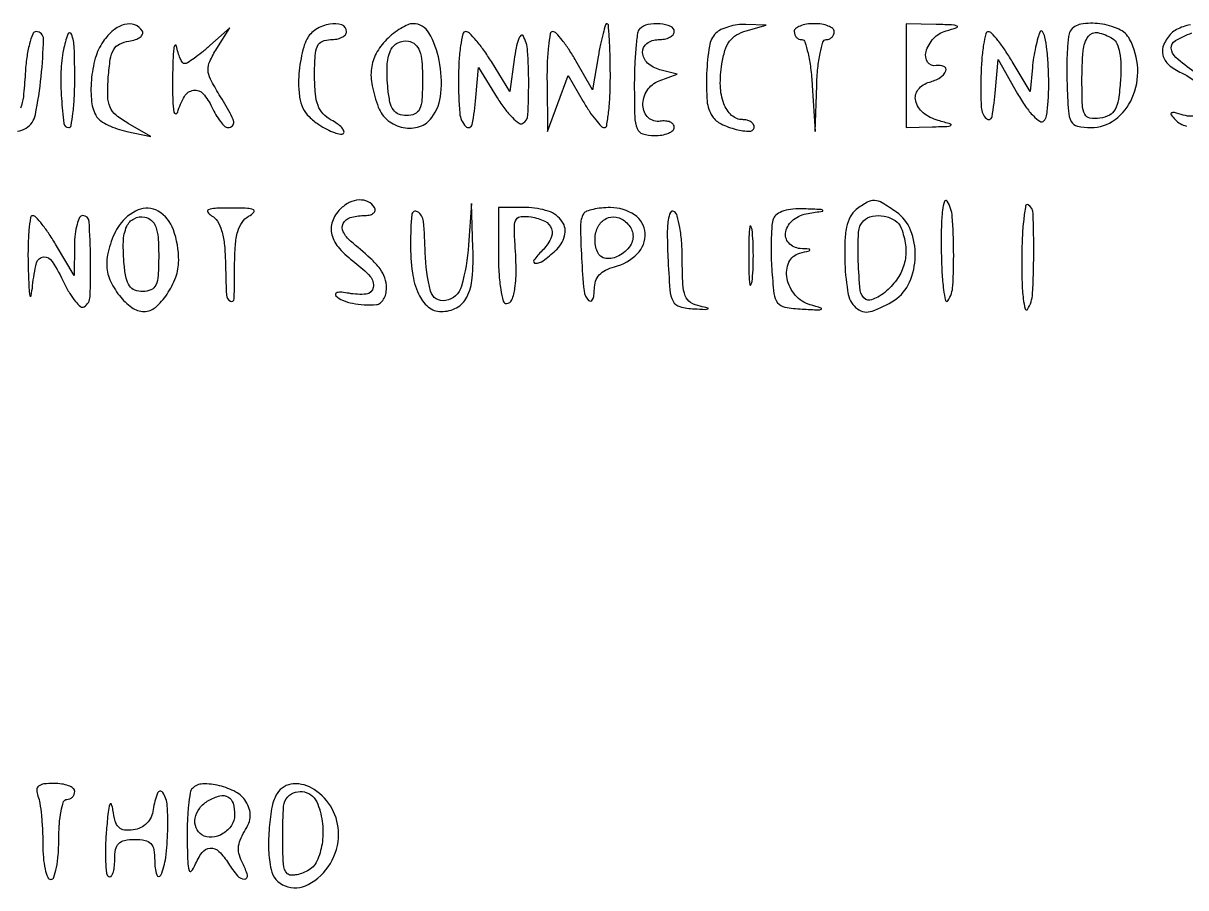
# Model space of a CAD drawing. Extents: x 24 to 1546, y 0 to 2379.
# Drawn here: x 1067.6 to 1213, y 1175 to 1283.1 of the extents above; entities that cross this region are included whole.
import ezdxf

# ---------------------------------------------------------------- set-up
doc = ezdxf.new("R2010")
doc.units = 0
doc.header["$MEASUREMENT"] = 0
doc.layers.get('0').update_dxf_attribs({"linetype": 'CONTINUOUS'})

msp = doc.modelspace()

# ---------------------------------------------------------------- linework, layer by layer
for points in [[(1077.556704, 1280.777494, 0.08493), (1076.572945, 1278.696289, 0.047434), (1076.077361, 1275.930627, 0.047854), (1076.11299, 1273.215758, 0.11495), (1076.77533, 1271.329284, 0.106502), (1077.262293, 1270.835805, 0.032588), (1078.179584, 1270.317053, 0.030974), (1079.310842, 1269.855209, 0.029416), (1080.510017, 1269.527375), (1083.5, 1268.896183), (1080.695459, 1270.508606, -0.040601), (1079.175357, 1271.555141, -0.12054), (1078.418083, 1272.557986, -0.098291), (1078.126564, 1273.9197, -0.021881), (1078.195459, 1276.310514, -0.019505), (1078.446708, 1278.553103, -0.092053), (1078.869508, 1279.770898, -0.148224), (1079.590956, 1280.454869, -0.081033), (1080.764831, 1280.821494, 0.042513), (1081.591801, 1281.011624, 0.081581), (1082.1958, 1281.321298, 0.1362), (1082.486318, 1281.692934, 0.2411), (1082.455814, 1282.071494, 0.169966), (1081.507675, 1282.839014, 0.151653), (1080.237238, 1282.893396, 0.109952), (1078.832462, 1282.166947, 0.065972)], [(1103.035184, 1281.065741, 0.054305), (1102.637059, 1280.07728, 0.0219), (1102.304085, 1278.659007, 0.021362), (1102.076002, 1277.087018, 0.025348), (1102, 1275.588794, 0.036684), (1102.132147, 1273.790037, 0.076712), (1102.54566, 1272.452283, 0.083724), (1103.314415, 1271.375401, 0.050975), (1104.531208, 1270.387595, 0.023836), (1105.541221, 1269.792581, 0.035289), (1106.48174, 1269.379137, 0.038446), (1107.246976, 1269.170018, 0.248776), (1107.616855, 1269.283521, 0.309278), (1107.67233, 1269.579131, 0.082056), (1107.395768, 1270.002978, 0.05417), (1106.845456, 1270.486306, 0.030273), (1106.085646, 1270.954163, -0.081567), (1105.063998, 1271.737571, -0.09938), (1104.429282, 1272.759602, -0.068472), (1104.096611, 1274.240985, -0.021046), (1104, 1276.535184, -0.014166), (1104.069606, 1278.991427, -0.091374), (1104.361987, 1280.191898, -0.187889), (1104.965327, 1280.786619, -0.102041), (1106, 1281, 0.048028), (1106.765418, 1281.073693, 0.068025), (1107.4125, 1281.29375, 0.088204), (1107.848523, 1281.618118, 0.191087), (1108, 1282, 0.320296), (1107.39937, 1282.841428, 0.129952), (1105.916643, 1282.949048, 0.092174), (1104.167668, 1282.271026, 0.132197)], [(1113, 1281, 0.071461), (1111.705217, 1279.270802, 0.09507), (1111.106664, 1277.405235, 0.081447), (1111.197147, 1275.23335, 0.039808), (1111.975249, 1272.5651, 0.133271), (1113.180456, 1270.906217, 0.121445), (1115.101119, 1270.011826, 0.12833), (1117.134466, 1270.136352, 0.157526), (1118.665347, 1271.25, 0.136257), (1119.8087, 1274.300988, 0.071074), (1119.586999, 1278.387089, 0.078924), (1118.312538, 1281.839476, 0.271286), (1116.33102, 1283, 0.102821), (1115.683619, 1282.865444, 0.032732), (1114.803487, 1282.4125, 0.031101), (1113.863512, 1281.765408, 0.030086)], [(1139.475262, 1278.853575), (1138.774728, 1274.707149), (1136.690807, 1278.353575, 0.015491), (1135.834028, 1279.750464, 0.02215), (1134.983027, 1280.928863, 0.019087), (1134.223511, 1281.816247, 0.209151), (1133.803444, 1282, 0.363733), (1133.488935, 1281.736321, 0.01488), (1133.258359, 1280.164062, 0.019942), (1133.10475, 1278.146234, 0.012069), (1133.076078, 1275.75), (1133.152156, 1269.5), (1134.444381, 1273), (1135.736607, 1276.5), (1137.618303, 1273.256323, 0.016047), (1138.393725, 1272.013326, 0.022706), (1139.167564, 1270.963618, 0.019969), (1139.859351, 1270.17581, 0.20319), (1140.25, 1270.006323, 0.36942), (1140.547583, 1270.256622, 0.012191), (1140.779687, 1271.911232, 0.017919), (1140.946024, 1274.008311, 0.01083), (1141, 1276.5, 0.005944), (1140.970372, 1278.992337, 0.009886), (1140.878945, 1281.090625, 0.003873), (1140.753957, 1282.846538, 0.391315), (1140.587898, 1283, 0.330055), (1140.399979, 1282.860788, 0.008362), (1140.091069, 1281.781988, 0.014643), (1139.773524, 1280.443148, 0.009056)], [(1144.666667, 1282.333333, 0.164193), (1144.403093, 1281.801233, 0.009871), (1144.195833, 1280.002083, 0.013945), (1144.04848, 1277.80813, 0.009794), (1144, 1275.333333, 0.006666), (1144.053368, 1271.330421, 0.087547), (1144.348684, 1269.883333, 0.226393), (1145.060618, 1269.220689, 0.076216), (1146.5, 1269, 0.039854), (1147.457257, 1269.076423, 0.059118), (1148.265625, 1269.306627, 0.077752), (1148.815617, 1269.644376, 0.219655), (1149, 1270.043837, 0.178556), (1148.861993, 1270.417969, 0.115289), (1148.485938, 1270.694732, 0.086169), (1147.91959, 1270.829119, 0.056917), (1147.25, 1270.793837, -0.23422), (1145.760732, 1271.244408, -0.199675), (1145.081084, 1272.75538, -0.151849), (1145.609879, 1274.644977, -0.16195), (1147.105898, 1275.843471), (1149.352521, 1276.674551), (1147.176261, 1277.243656, -0.122258), (1145.652741, 1278.074152, -0.197903), (1145.036215, 1279.391778, -0.250231), (1145.577431, 1280.53102, -0.160585), (1147, 1281, 0.048028), (1147.765418, 1281.073693, 0.068025), (1148.4125, 1281.29375, 0.088204), (1148.848523, 1281.618118, 0.191087), (1149, 1282, 0.305562), (1148.553838, 1282.661903, 0.077107), (1147.222347, 1282.974618, 0.068475), (1145.694366, 1282.882883, 0.148246)], [(1154.2, 1281.8, 0.159272), (1153.384128, 1280.191885, 0.027956), (1153.048771, 1276.771, 0.029151), (1153.105746, 1273.310594, 0.13056), (1153.765313, 1271.412284, 0.131925), (1154.854028, 1270.468122, 0.05137), (1156.741684, 1269.780303, 0.059289), (1158.459667, 1269.558608, 0.417115), (1159, 1270.09362, 0.158804), (1158.88736, 1270.439326, 0.096986), (1158.56971, 1270.733751, 0.078779), (1158.095358, 1270.932557, 0.059982), (1157.535184, 1271, -0.189538), (1156.172184, 1271.535934, -0.116717), (1155.201624, 1272.98816, -0.081853), (1154.763905, 1275.222826, -0.047565), (1154.941858, 1277.957871, -0.035168), (1155.340518, 1279.657908, -0.083791), (1155.923755, 1280.812268, -0.100165), (1156.77916, 1281.587239, -0.066657), (1158, 1282.108191), (1160.5, 1282.80064), (1157.95, 1282.90032, 0.043238), (1156.885639, 1282.849882, 0.037926), (1155.796563, 1282.618219, 0.039819), (1154.841869, 1282.253406, 0.085407)], [(1164, 1282, 0.09393), (1164.072347, 1281.618283, 0.096597), (1164.279091, 1281.29375, 0.099051), (1164.587573, 1281.076524, 0.104393), (1164.950096, 1281, -0.325375), (1165.34086, 1280.715601, -0.022093), (1165.727092, 1279.310937, -0.024915), (1166.054123, 1277.454092, -0.015462), (1166.261012, 1275.25), (1166.621831, 1269.5), (1166.810916, 1275.25, -0.016332), (1166.955566, 1277.45412, -0.026438), (1167.238206, 1279.310937, -0.024552), (1167.598553, 1280.70462, -0.328253), (1168, 1281, 0.099038), (1168.381638, 1281.076342, 0.097945), (1168.70625, 1281.29375, 0.097945), (1168.923658, 1281.618362, 0.099038), (1169, 1282, 0.226478), (1168.817169, 1282.382936, 0.074992), (1168.265625, 1282.70625, 0.057076), (1167.457356, 1282.926884, 0.038131), (1166.5, 1283, 0.038131), (1165.542644, 1282.926884, 0.057076), (1164.734375, 1282.70625, 0.074992), (1164.182831, 1282.382936, 0.226478)], [(1178, 1276.5), (1178, 1270), (1181.25, 1270.09968, 0.001955), (1183.348332, 1270.172249, 0.195388), (1183.611758, 1270.291278, 0.56072), (1183.570705, 1270.444622, 0.003938), (1182.005251, 1270.893525, -0.10165), (1180.128397, 1271.856345, -0.169134), (1179.195627, 1273.3471, -0.22712), (1179.519408, 1274.77718, -0.162843), (1180.913026, 1275.687507, 0.073477), (1182.249229, 1276.256337, 0.160388), (1182.961175, 1277.095493, 0.415097), (1182.721647, 1277.659821, 0.145995), (1181.75, 1277.75, -0.302888), (1180.693511, 1278.185279, -0.22133), (1180.490304, 1279.476136, -0.118033), (1181.44035, 1281.156882, -0.138382), (1183, 1282.105235, 0.009407), (1184.357768, 1282.510584, 0.636091), (1184.381526, 1282.694031, 0.132804), (1183.94946, 1282.828848, 0.002954), (1181.75, 1282.90032), (1178, 1283)], [(1198.531894, 1282.051605, 0.112347), (1198.310739, 1281.405564, 0.01097), (1198.171222, 1279.751018, 0.013455), (1198.100496, 1277.747004, 0.010259), (1198.127166, 1275.551605, 0.008545), (1198.3021, 1272.038649, 0.106513), (1198.66738, 1270.763894, 0.220243), (1199.447434, 1270.175883, 0.053142), (1201.097585, 1270, 0.161386), (1204.131987, 1271.005611, 0.12982), (1206.285292, 1273.709228, 0.115584), (1206.973447, 1277.40215, 0.111833), (1205.964816, 1281.065741, 0.166968), (1204.625521, 1282.309718, 0.071564), (1202.244896, 1282.980764, 0.073916), (1199.863078, 1282.943372, 0.216794)], [(1072.587125, 1279.75, 0.042059), (1072.271817, 1276.989927, 0.024107), (1072.333944, 1273.637059, 0.01536), (1072.637842, 1270.528427, 0.377154), (1073.238739, 1270, 0.361287), (1073.539921, 1270.250297, 0.014455), (1073.776379, 1271.7625, 0.019642), (1073.945189, 1273.69964, 0.011912), (1074, 1276, 0.008649), (1073.930754, 1280.002693, 0.081611), (1073.594888, 1281.681484, 0.69281), (1073.137714, 1281.680893, 0.040002)], [(1086.235862, 1276, 0.00738), (1086.259334, 1273.433358, 0.033073), (1086.394412, 1271.937008, 0.364382), (1086.6242, 1271.737175, 0.341192), (1086.877263, 1271.925861, -0.065233), (1087.721785, 1273.90797, -0.2252), (1088.848015, 1274.66978, -0.25163), (1090.051338, 1274.242353, -0.077389), (1091.146164, 1272.57855, 0.025148), (1091.657467, 1271.591161, 0.033781), (1092.222512, 1270.757449, 0.035844), (1092.762379, 1270.160017, 0.193438), (1093.160515, 1270, 0.190298), (1093.732754, 1270.225976, 0.275879), (1093.879157, 1270.734666, 0.065408), (1093.445615, 1271.793083, 0.006746), (1092.072348, 1274.121431, -0.01818), (1090.979809, 1276.07452, -0.1058), (1090.675131, 1277.206832, -0.124233), (1090.886726, 1278.277225, -0.02901), (1091.77162, 1279.8956), (1093.398544, 1282.5), (1090.884821, 1280.25, -0.011295), (1089.877085, 1279.388187, -0.015403), (1088.928554, 1278.660938, -0.012198), (1088.116734, 1278.106837, -0.144625), (1087.7551, 1278, -0.247702), (1087.489516, 1278.140171, -0.040808), (1087.192749, 1278.660938, -0.036728), (1086.916581, 1279.388077, -0.024823), (1086.705733, 1280.25, 0.63207), (1086.543555, 1280.291961, 0.147694), (1086.388944, 1279.929688, 0.019913), (1086.278455, 1278.360398, 0.006214)], [(1122, 1276, 0.019362), (1122.162751, 1271.798785, 0.175356), (1122.907339, 1270.151927, 0.600894), (1123.7013, 1270.382952, 0.030736), (1124.189635, 1273.75), (1124.5, 1277.5), (1126.83541, 1273.743769, 0.022337), (1127.794927, 1272.344012, 0.03578), (1128.746531, 1271.252694, 0.040501), (1129.573444, 1270.554505, 0.302177), (1130.061841, 1270.53822, 0.246081), (1130.678958, 1271.580331, 0.012663), (1130.787079, 1275.621052, 0.017327), (1130.654638, 1279.605959, 0.114451), (1130.077479, 1281.5, 0.509208), (1129.812665, 1281.527942, 0.094762), (1129.511555, 1281.03125, 0.039199), (1129.208748, 1279.968898, 0.016397), (1128.961855, 1278.5), (1128.423711, 1274.5), (1126.113079, 1278.25, 0.016228), (1125.162338, 1279.686439, 0.022784), (1124.216462, 1280.898438, 0.02019), (1123.374128, 1281.805114, 0.197976), (1122.901224, 1282, 0.349138), (1122.546593, 1281.717994, 0.019523), (1122.264735, 1280.2375, 0.023164), (1122.064939, 1278.300225, 0.014113)], [(1194.775128, 1282, 0.040009), (1194.48989, 1281.220256, 0.013959), (1194.202357, 1280.059375, 0.013761), (1193.955746, 1278.758584, 0.015623), (1193.792995, 1277.5), (1193.5, 1274.5), (1191.283725, 1278.25, 0.014475), (1190.377672, 1279.686456, 0.020849), (1189.488262, 1280.897716, 0.017316), (1188.699439, 1281.816035, 0.210429), (1188.283725, 1281.997545, 0.345807), (1187.968595, 1281.748392, 0.017553), (1187.690223, 1280.380907, 0.021865), (1187.472525, 1278.605287, 0.013379), (1187.363844, 1276.497545, 0.017138), (1187.401567, 1272.531444, 0.193229), (1188.038379, 1271.126396, 0.598251), (1188.745393, 1271.356589, 0.023803), (1189.189635, 1274.75), (1189.5, 1278.5), (1191.939847, 1274.239847, 0.021932), (1192.950689, 1272.641667, 0.041002), (1193.924051, 1271.461799, 0.056414), (1194.743069, 1270.790851, 0.353466), (1195.2441, 1270.8441, 0.16107), (1195.566278, 1271.484682, 0.016641), (1195.759964, 1273.186462, 0.019355), (1195.846688, 1275.283088, 0.014305), (1195.786386, 1277.604253, 0.012146), (1195.615207, 1279.770105, 0.030749), (1195.356455, 1281.327499, 0.08715), (1195.063402, 1282.020672, 0.59167)], [(1203.814871, 1281.135578, -0.148366), (1204.360158, 1280.502554, -0.056995), (1204.709809, 1279.382654, -0.043092), (1204.868255, 1277.844202, -0.021984), (1204.814871, 1275.900891, -0.017743), (1204.559742, 1273.523545, -0.089069), (1204.140407, 1272.258409, -0.150012), (1203.422783, 1271.555181, -0.084295), (1202.25, 1271.180449, -0.074919), (1200.99626, 1271.191081, -0.243765), (1200.348434, 1271.669643, -0.104711), (1200.057443, 1272.820352, -0.009757), (1200, 1275.763782, -0.019631), (1200.152517, 1279.646895, -0.135572), (1200.796672, 1281.4225, -0.297402), (1201.965775, 1281.882874, -0.090781)], [(1117.5, 1275.986305, -0.014042), (1117.430605, 1273.51591, -0.091048), (1117.13855, 1272.310788, -0.18801), (1116.535195, 1271.714201, -0.102375), (1115.5, 1271.5, -0.093229), (1114.519246, 1271.684473, -0.149216), (1113.855573, 1272.208207, -0.099991), (1113.432706, 1273.188788, -0.028088), (1113.179541, 1274.845196, -0.03071), (1113.080822, 1277.738733, -0.095073), (1113.499587, 1279.639291, -0.173453), (1114.410295, 1280.616991, -0.168473), (1115.746976, 1280.810212, -0.133149), (1116.592281, 1280.396664, -0.126289), (1117.1335, 1279.605251, -0.069808), (1117.420942, 1278.25118, -0.017448)], [(1107.2, 1259.8, 0.112618), (1106.225457, 1258.249396, 0.152305), (1106.168653, 1256.604939, 0.116144), (1107.103531, 1254.88962, 0.051018), (1109.027808, 1253.137562, -0.050039), (1110.948333, 1251.395774, -0.233875), (1111.341677, 1249.999953, -0.331344), (1110.467759, 1249.192213, -0.073892), (1108.30696, 1249.281653, 0.022955), (1107.41372, 1249.410247, 0.073115), (1106.813156, 1249.380862, 0.267842), (1106.614021, 1249.206819, 0.291695), (1106.674177, 1248.959397, 0.094236), (1107.51251, 1248.414051, 0.044923), (1108.746527, 1248.033632, 0.040523), (1110.208642, 1247.845088, 0.035452), (1111.75, 1247.881517, 0.144897), (1112.227203, 1248.073389, 0.088356), (1112.632812, 1248.531714, 0.075012), (1112.906724, 1249.182372, 0.062259), (1113, 1249.928571, 0.079549), (1112.795495, 1251.205838, 0.083749), (1112.203333, 1252.330513, 0.046138), (1110.984723, 1253.654558, 0.008772), (1108.512736, 1255.809947, -0.098208), (1107.59464, 1256.955862, -0.240983), (1107.587581, 1258.004924, -0.204046), (1108.470258, 1258.751431, -0.075001), (1110.118034, 1259, 0.049451), (1110.840809, 1259.071659, 0.1076), (1111.348987, 1259.29375, 0.183858), (1111.564242, 1259.621765, 0.195087), (1111.5, 1260, 0.142268), (1110.69523, 1260.726871, 0.125254), (1109.583958, 1260.9553, 0.105821), (1108.345027, 1260.629249, 0.079468)], [(1171.765775, 1259.75, 0.10945), (1171.018261, 1258.852597, 0.067217), (1170.554505, 1257.550954, 0.044949), (1170.333801, 1255.692323, 0.015912), (1170.343099, 1253.010141, 0.037286), (1170.770383, 1249.135243, 0.190174), (1171.900628, 1247.333371, 0.247126), (1173.735098, 1247.055803, 0.061493), (1176.549169, 1248.44026, 0.145057), (1178.428119, 1250.659056, 0.098769), (1179.146917, 1253.909314, 0.099131), (1178.562992, 1257.176285, 0.147378), (1176.777494, 1259.443296, 0.017078), (1175.007579, 1260.59496, 0.120981), (1174.036198, 1260.897482, 0.150123), (1173.135069, 1260.67992, 0.030839)], [(1182.396032, 1254.67127, 0.009426), (1182.487484, 1251.880748, 0.020068), (1182.685274, 1249.730861, 0.029831), (1182.944304, 1248.394917, 0.656064), (1183.234687, 1248.348537, 0.128612), (1183.84378, 1250.236305, 0.016157), (1183.947614, 1254.56608, 0.016413), (1183.769464, 1258.89218, 0.123393), (1183.130719, 1260.822733, 0.631253), (1182.806358, 1260.783478, 0.051376), (1182.556755, 1259.675257, 0.024051), (1182.408834, 1257.588809, 0.009149)], [(1079.556704, 1257.777494, 0.045635), (1078.960306, 1256.735395, 0.029438), (1078.457282, 1255.437488, 0.02953), (1078.112746, 1254.098449, 0.048236), (1078, 1252.932481, 0.101716), (1078.399628, 1250.988368, 0.065545), (1079.579112, 1249.004397, 0.06856), (1081.142403, 1247.498746, 0.158742), (1082.673753, 1247, 0.180467), (1084.09139, 1247.5289, 0.065542), (1085.5386, 1249.160047, 0.061479), (1086.63025, 1251.298421, 0.087525), (1087, 1253.394482, 0.085282), (1086.340174, 1257.234853, 0.176373), (1084.429844, 1259.552017, 0.238733), (1081.935077, 1259.710622, 0.13954)], [(1091.122745, 1258.991117, -0.122246), (1091.848111, 1258.284885, -0.064647), (1092.370621, 1257.13456, -0.047319), (1092.701993, 1255.522077, -0.022015), (1092.838913, 1253.388691, 0.006508), (1092.981885, 1249.068877, 0.267175), (1093.467662, 1248.308077, 0.553848), (1093.941202, 1248.586294, 0.007004), (1094, 1252.783643, -0.01741), (1094.087746, 1255.3029, -0.052093), (1094.385299, 1256.998427, -0.079978), (1094.923285, 1258.14884, -0.112049), (1095.75, 1258.919901, 0.06457), (1096.403953, 1259.423648, 0.52408), (1096.347327, 1259.734853, 0.099239), (1095.599481, 1259.908006, 0.007424), (1093.5, 1259.939183, 0.009114), (1091.548963, 1259.903616, 0.085966), (1090.732604, 1259.73135, 0.48844), (1090.643808, 1259.425554, 0.104361)], [(1116, 1255.493276, 0.03286), (1116.238914, 1251.861906, 0.073319), (1116.996188, 1249.206126, 0.112185), (1118.218735, 1247.589847, 0.176752), (1119.835184, 1247, 0.123589), (1121.771323, 1247.485996, 0.154922), (1123.055401, 1248.806184, 0.095688), (1123.722332, 1251.185053, 0.028974), (1123.815018, 1254.95), (1123.630035, 1260.5), (1123.265582, 1255.331416, -0.05096), (1122.367137, 1250.166521, -0.286912), (1120.386945, 1248.365958, -0.391011), (1118.512569, 1249.557763, -0.059797), (1117.839708, 1254.349066, 0.018016), (1117.619341, 1258.273287, 0.234741), (1116.873809, 1259.480435, 0.559849), (1116.155544, 1259.120679, 0.02143)], [(1127, 1254, 0.015416), (1127.071434, 1251.683687, 0.025878), (1127.291667, 1249.75, 0.024068), (1127.604992, 1248.303225, 0.339565), (1128, 1248, 0.30591), (1128.680381, 1248.459247, 0.06234), (1129.072192, 1249.939252, 0.038121), (1129.211598, 1252.336993, 0.012913), (1129.05792, 1255.83101, -0.018122), (1128.994294, 1257.727338, -0.148924), (1129.245523, 1258.544196, -0.23437), (1129.848353, 1258.886413, -0.050386), (1131.084225, 1258.83101, -0.078029), (1132.799773, 1258.298019, -0.201537), (1133.634131, 1257.339157, -0.201062), (1133.534319, 1256.070287, -0.077672), (1132.473214, 1254.616071, 0.039786), (1131.446804, 1253.411886, 0.614143), (1131.639456, 1253.03743, 0.159249), (1132.585856, 1253.352871, 0.024503), (1134.139081, 1254.625867, 0.140541), (1135.274475, 1256.453132, 0.222681), (1134.98345, 1258.239612, 0.164178), (1133.241988, 1259.551549, 0.080219), (1130.464816, 1260), (1127, 1260)], [(1137.670313, 1259.25, 0.137877), (1137.26733, 1257.7601, 0.011277), (1137.399425, 1253.687418, 0.009981), (1137.707135, 1249.588941, 0.17436), (1138.267451, 1248.399216, 0.261835), (1138.542345, 1248.322181, 0.216846), (1138.784814, 1248.512715, 0.087207), (1138.949605, 1249.038512, 0.032447), (1139, 1249.814281, -0.079583), (1139.158326, 1250.8027, -0.10478), (1139.615922, 1251.590067, -0.094106), (1140.397424, 1252.181554, -0.05363), (1141.512772, 1252.592562, 0.135944), (1144.370543, 1254.214181, 0.215846), (1145.34295, 1256.803416, 0.232981), (1144.022483, 1259.089965, 0.148399), (1141.023833, 1260, 0.023969), (1139.878442, 1259.945062, 0.031052), (1138.840094, 1259.779687, 0.03211), (1138.022241, 1259.540766, 0.172736)], [(1148.199948, 1253.839951, 0.00697), (1148.452901, 1249.714016, 0.098998), (1148.848612, 1248.298119, 0.214465), (1149.685363, 1247.623695, 0.050802), (1151.5, 1247.34137, 0.003637), (1152.863443, 1247.279216, 0.110713), (1153.197334, 1247.34075, 0.719169), (1153.189182, 1247.443827, 0.008877), (1152.25, 1247.660921, -0.087985), (1151.043033, 1248.149909, -0.162188), (1150.376976, 1248.958942, -0.080571), (1150.070415, 1250.423066, -0.011402), (1150, 1253.510534, 0.018195), (1149.923385, 1255.615167, 0.024981), (1149.691547, 1257.494742, 0.023377), (1149.359765, 1258.982451, 0.190001), (1148.949948, 1259.530934, 0.451127), (1148.512461, 1259.398471, 0.074682), (1148.236295, 1258.438505, 0.034539), (1148.124084, 1256.630471, 0.010057)], [(1161.408803, 1258.62294, 0.070665), (1161.2212, 1257.804443, 0.012314), (1161.126609, 1256.218966, 0.013157), (1161.110347, 1254.339533, 0.011459), (1161.190188, 1252.37294, 0.01187), (1161.463025, 1249.253155, 0.134281), (1161.916459, 1248.111063, 0.191161), (1162.829978, 1247.553325, 0.028897), (1165, 1247.307964, 0.002274), (1167.03452, 1247.205615, 0.135953), (1167.389989, 1247.286799, 0.661982), (1167.376818, 1247.427273, 0.005779), (1166, 1247.84751, -0.145368), (1164.131761, 1249.05397, -0.127846), (1163.110101, 1251.145574, -0.157763), (1163.338647, 1253.161498, -0.226621), (1164.691736, 1254.299454, 0.002352), (1165.854383, 1254.606555, 0.311667), (1165.944679, 1254.712978, 0.420595), (1165.868987, 1254.803406, 0.002855), (1164.75, 1254.883999, -0.193951), (1163.315542, 1255.575744, -0.245195), (1162.946009, 1256.979452, -0.173403), (1163.910174, 1258.494065, -0.128242), (1165.75, 1259.283746, 0.001596), (1167.535555, 1259.560069, 0.602002), (1167.569536, 1259.659183, 0.194352), (1167.378952, 1259.747371, 0.000959), (1165.218615, 1259.850168, 0.034551), (1163.843724, 1259.817928, 0.054832), (1162.691213, 1259.581814, 0.06967), (1161.848755, 1259.174087, 0.154852)], [(1192.459257, 1253.433485, 0.009778), (1192.497816, 1250.685313, 0.021313), (1192.658265, 1248.583853, 0.035022), (1192.898802, 1247.325258, 0.653996), (1193.193944, 1247.279568, 0.128395), (1193.818997, 1249.226621, 0.012738), (1193.966244, 1254.172072, 0.009164), (1193.89522, 1259.231159, 0.251465), (1193.25, 1260.344899, 0.531422), (1192.951922, 1260.210377, 0.014004), (1192.708344, 1258.505631, 0.017505), (1192.528381, 1256.229764, 0.009595)], [(1068.168103, 1252.75, 0.00331), (1068.260906, 1249.981577, 0.045124), (1068.391852, 1248.982431, 0.816098), (1068.545473, 1248.985298, 0.019739), (1068.728468, 1250.25, -0.032978), (1069.216485, 1253.090321, -0.326059), (1070.086849, 1253.829885, -0.279255), (1071.191514, 1253.267803, -0.027634), (1072.680968, 1250.542828, 0.024109), (1073.373202, 1249.254901, 0.040005), (1074.090642, 1248.252831, 0.049484), (1074.73503, 1247.627257, 0.316272), (1075.164789, 1247.601845, 0.248542), (1075.913932, 1248.880396, 0.014315), (1075.980496, 1253.577217, 0.013108), (1075.789884, 1258.261257, 0.394756), (1075, 1259, 0.284825), (1074.61067, 1258.758638, 0.04736), (1074.280747, 1257.898438, 0.039788), (1074.045178, 1256.686997, 0.025185), (1073.955733, 1255.25), (1073.911467, 1251.5), (1071.705733, 1255.240208, 0.01377), (1070.806168, 1256.673838, 0.019899), (1069.927622, 1257.884607, 0.016086), (1069.149674, 1258.808838, 0.209461), (1068.75, 1258.990208, 0.375784), (1068.459584, 1258.74267, 0.01326), (1068.269693, 1257.161186, 0.018716), (1068.157607, 1255.14565, 0.011255)], [(1084.5, 1253.986305, -0.014042), (1084.430605, 1251.51591, -0.091048), (1084.13855, 1250.310788, -0.18801), (1083.535195, 1249.714201, -0.102375), (1082.5, 1249.5, -0.093229), (1081.519246, 1249.684473, -0.149216), (1080.855573, 1250.208207, -0.099991), (1080.432706, 1251.188788, -0.028088), (1080.179541, 1252.845196, -0.03071), (1080.080822, 1255.738733, -0.095073), (1080.499587, 1257.639291, -0.173453), (1081.410295, 1258.616991, -0.168473), (1082.746976, 1258.810212, -0.133149), (1083.592281, 1258.396664, -0.126289), (1084.1335, 1257.605251, -0.069808), (1084.420942, 1256.25118, -0.017448)], [(1143.798847, 1256.805988, -0.198208), (1143.479034, 1255.237086, -0.123096), (1142.062831, 1253.960993, -0.151988), (1140.418323, 1253.650213, -0.279317), (1139.378175, 1254.456876, -0.096609), (1139.084534, 1256.129481, -0.119881), (1139.485702, 1257.653102, -0.147031), (1140.456516, 1258.618782, -0.171922), (1141.735492, 1258.812423, -0.080846), (1142.425324, 1258.559368, -0.06471), (1143.059988, 1258.084684, -0.065419), (1143.545786, 1257.469899, -0.087176)], [(1177.393011, 1257.418213, -0.059078), (1177.923938, 1255.324877, -0.080128), (1177.866424, 1253.378617, -0.082459), (1177.205737, 1251.590901, -0.066812), (1175.963525, 1249.963525, -0.036039), (1175.11318, 1249.22766, -0.048417), (1174.24223, 1248.700191, -0.057736), (1173.47572, 1248.435549, -0.195088), (1172.963525, 1248.522542, -0.232981), (1172.26291, 1249.641467, -0.017847), (1172.021839, 1253.292059, -0.019275), (1172.052126, 1256.942737, -0.186766), (1172.666667, 1258.333333, -0.148265), (1173.788314, 1258.933067, -0.097276), (1175.264024, 1258.937032, -0.098464), (1176.616551, 1258.384939, -0.156393)], [(1158.320074, 1254, 0.005179), (1158.344207, 1251.670434, 0.025693), (1158.43855, 1250.364063, 0.707215), (1158.576315, 1250.333801, 0.108536), (1158.723396, 1250.75, 0.019375), (1158.849065, 1252.229765, 0.011494), (1158.889766, 1254, 0.011494), (1158.849065, 1255.770235, 0.019375), (1158.723396, 1257.25, 0.108536), (1158.576315, 1257.666199, 0.707215), (1158.43855, 1257.635937, 0.025693), (1158.344207, 1256.329566, 0.005179)], [(1069.393011, 1186.418213, -0.053817), (1069.628115, 1185.530425, -0.012632), (1069.821697, 1184.003225, -0.012872), (1069.955403, 1182.225715, -0.012335), (1070, 1180.418213, 0.021337), (1070.072298, 1178.72483, 0.034326), (1070.29375, 1177.29785, 0.037991), (1070.61171, 1176.264596, 0.308329), (1071, 1176, 0.322437), (1071.389817, 1176.280551, 0.031449), (1071.70625, 1177.46875, 0.03053), (1071.927795, 1179.083446, 0.01883), (1072, 1181, -0.01883), (1072.072205, 1182.916554, -0.03053), (1072.29375, 1184.53125, -0.031449), (1072.610183, 1185.719449, -0.322437), (1073, 1186, 0.099038), (1073.381638, 1186.076342, 0.097945), (1073.70625, 1186.29375, 0.097945), (1073.923658, 1186.618362, 0.099038), (1074, 1187, 0.233116), (1073.811071, 1187.383204, 0.07223), (1073.234197, 1187.70625, 0.055118), (1072.391432, 1187.926973, 0.036522), (1071.393011, 1188, 0.028926), (1070.138292, 1187.927352, 0.139263), (1069.483926, 1187.656521, 0.231224), (1069.250804, 1187.170416, 0.090021)], [(1077.956995, 1182.154245, 0.013697), (1077.836347, 1180.07238, 0.020226), (1077.854555, 1178.242722, 0.016117), (1077.975995, 1176.77634, 0.229564), (1078.25, 1176.345228, 0.34981), (1078.534501, 1176.379444, 0.109036), (1078.779687, 1176.76976, 0.058052), (1078.946904, 1177.491423, 0.027937), (1079, 1178.440983, -0.04316), (1079.113182, 1179.749731, -0.151442), (1079.494234, 1180.494098, -0.154801), (1080.223629, 1180.883055, -0.045716), (1081.5, 1181, -0.04611), (1082.78974, 1180.880807, -0.159671), (1083.515625, 1180.483333, -0.150135), (1083.891205, 1179.715854, -0.039286), (1084, 1178.333333, 0.071327), (1084.255182, 1176.553607, 0.700864), (1084.761391, 1176.52149, 0.071315), (1085.373611, 1178.740876, 0.024364), (1085.634636, 1182.078456, 0.025053), (1085.569135, 1185.232248, 0.132241), (1085.007386, 1186.852066, 0.604601), (1084.348692, 1186.776934, 0.057201), (1083.819551, 1184.75, -0.071063), (1083.538933, 1183.784909, -0.087255), (1083.010623, 1183.01089, -0.088604), (1082.257309, 1182.471886, -0.075865), (1081.32222, 1182.189913, -0.063731), (1080.216995, 1182.174278, -0.167471), (1079.511067, 1182.510945, -0.132647), (1079.062642, 1183.275983, -0.034307), (1078.779215, 1184.689913, 0.066099), (1078.591329, 1185.392652, 0.696974), (1078.390187, 1185.384633, 0.050931), (1078.175745, 1184.387298, 0.006184)], [(1088.712576, 1187.379243, 0.158827), (1088.435322, 1186.833937, 0.013151), (1088.227939, 1185.235882, 0.016542), (1088.091029, 1183.273916, 0.011986), (1088.063386, 1181.083333, 0.005321), (1088.126355, 1178.220866, 0.062563), (1088.300942, 1177.122265, 0.59204), (1088.603527, 1177.054875, 0.084867), (1089.031162, 1177.75, -0.063593), (1089.924935, 1179.350848, -0.222343), (1090.937787, 1179.900246, -0.212631), (1092.043125, 1179.484723, -0.058554), (1093.232073, 1178, 0.037266), (1094.359623, 1176.462416, 0.215919), (1095.248746, 1176.045737, 0.501393), (1095.604244, 1176.509307, 0.054074), (1095.012326, 1177.976968, -0.052594), (1094.590318, 1179.014499, -0.083444), (1094.480784, 1179.965157, -0.080673), (1094.687531, 1180.922063, -0.046149), (1095.219848, 1181.980424, 0.042626), (1095.759494, 1183.034823, 0.085783), (1095.959774, 1183.944538, 0.09338), (1095.836197, 1184.81725, 0.058198), (1095.391843, 1185.753456, 0.130017), (1094.140847, 1186.925439, 0.06395), (1092.090065, 1187.712591, 0.065849), (1090.012556, 1187.936275, 0.192617)], [(1099.327437, 1186.75, 0.093236), (1098.688015, 1185.139864, 0.027633), (1098.324917, 1182.502953, 0.028341), (1098.254014, 1179.658322, 0.045433), (1098.55064, 1177.25, 0.252419), (1100.313243, 1175.190444, 0.215952), (1103.196342, 1175.354802, 0.137796), (1105.975057, 1177.975728, 0.136016), (1107, 1181.673753, 0.126529), (1106.191011, 1184.819434, 0.121306), (1103.956403, 1187.242926, 0.163394), (1101.337116, 1187.941307, 0.240344)], [(1104.393011, 1185.418213, -0.065151), (1104.985737, 1182.956597, -0.064127), (1104.929975, 1180.411636, -0.072545), (1104.283865, 1178.283972, -0.161314), (1103.131483, 1177.070368, -0.03784), (1102.369838, 1176.73411, -0.048477), (1101.626345, 1176.549616, -0.056832), (1101.004876, 1176.529218, -0.178012), (1100.631483, 1176.70185, -0.185596), (1100.102336, 1177.891926, -0.013756), (1100.01588, 1181.515279, -0.013821), (1100.129247, 1185.136867, -0.18364), (1100.666667, 1186.333333, -0.126225), (1101.633217, 1186.905219, -0.131747), (1102.739197, 1186.928636, -0.127564), (1103.73498, 1186.391632, -0.114511)], [(1094, 1184.047972, -0.146511), (1093.612748, 1182.754757, -0.110866), (1092.541258, 1181.719785, -0.114293), (1091.158955, 1181.262267, -0.162819), (1089.909758, 1181.555773, -0.164588), (1089.174493, 1182.44488, -0.13898), (1089.066067, 1183.666437, -0.118018), (1089.62999, 1184.920405, -0.101099), (1090.728644, 1185.868017, -0.064679), (1092.147951, 1186.4366, -0.192206), (1093.168409, 1186.305335, -0.198968), (1093.795205, 1185.514633, -0.06948)]]:
    msp.add_lwpolyline(points, format="xyb", close=True)
for points in [[(1213.577037, 1282.86291, 0.040186), (1212.649688, 1282.624309, 0.041219), (1211.808434, 1282.254114, 0.072239), (1211.2, 1281.8, 0.090163), (1210.239043, 1280.411989, 0.169545), (1210.118169, 1279.069907, 0.154241), (1210.866711, 1277.854858, 0.071385), (1212.444988, 1276.843111, -0.095364), (1214.843648, 1275.139075, -0.182251)], [(1066.823269, 1269.569893, 0.120548), (1067.910095, 1269.930789, 0.206453), (1069.074759, 1271.622032, 0.022845), (1069.793473, 1276.371193, 0.021073), (1070.086959, 1281.070513, 0.420152), (1069.17609, 1282, 0.306739), (1068.741408, 1281.705635, 0.031095), (1068.330504, 1280.457813, 0.030479), (1067.99559, 1278.762161, 0.019141), (1067.80226, 1276.75, -0.01175), (1067.566712, 1273.848666, -0.077345), (1067.19472, 1272.444032, -0.171935)], [(1214.055453, 1276.960514, -0.023165), (1211.739322, 1278.777069, -0.201885), (1211.1701, 1279.923197, -0.285626), (1211.683395, 1280.876579, -0.042599), (1213.75, 1281.837719, 0.00559)], [(1214.848141, 1271.635225, -0.162383), (1212.665843, 1271.571717, 0.010997), (1211.564035, 1271.877683, 0.188411), (1211.198666, 1271.8323, 0.457636), (1211.148855, 1271.605713, 0.029226), (1211.64378, 1271.018614, 0.143805), (1213.063681, 1270.193727, 0.137667)]]:
    msp.add_lwpolyline(points, format="xyb")

doc.saveas('drawing.dxf')
